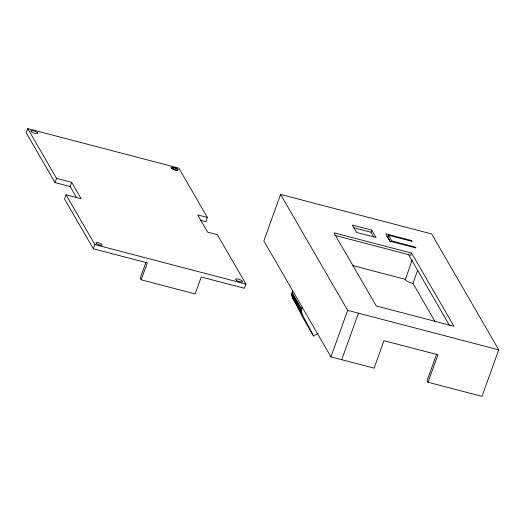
<?xml version="1.0" encoding="UTF-8"?>
<svg xmlns="http://www.w3.org/2000/svg" width="525" height="525" viewBox="0 0 525 525"><rect width="100%" height="100%" fill="white"/><g stroke="black" fill="none" stroke-linecap="round" stroke-linejoin="round"><path stroke-width="0.79" d="M318.006 333.559L313.464 335.974L303.949 319.528L292.458 297.439L291.828 294.413L292.628 290.679M313.464 335.974L301.973 313.884L301.357 310.223L302.144 307.125M200.642 220.323L205.872 221.694L207.395 217.462L178.848 168.131L27.773 128.638L26.25 132.864L55.033 182.608L70.147 186.552L76.486 197.518M55.033 182.608L56.556 178.375L27.773 128.638M56.556 178.375L71.663 182.326L81.185 198.772L66.071 194.821L64.555 199.047L93.338 248.791L147.295 262.894L141.205 279.812L195.162 293.915L201.246 277.003L244.414 288.291L245.936 284.058L217.383 234.727L207.677 232.188L197.682 214.928L207.395 217.462M70.147 186.552L71.663 182.326M93.338 248.791L94.861 244.565L66.071 194.821M173.467 169.037L173.88 167.462A3.741 1.03 19.8 0 0 172.029 168.656A3.741 1.03 19.8 0 0 178.008 170.218A3.741 1.03 19.8 0 0 173.88 167.462M146.068 262.021L140.254 278.165L141.205 279.812M280.586 194.434L263.845 240.942L330.934 356.869L374.095 368.15L383.992 340.666L437.948 354.775L428.052 382.259L482.009 396.362L498.75 349.853L431.662 233.927L280.586 194.434L347.675 310.36L498.75 349.853M373.734 236.952L371.004 232.247L371.766 230.134L352.341 225.054L356.626 232.45L376.051 237.53L371.766 230.134M330.934 356.869L347.675 310.36M341.723 359.684L358.47 313.176M388.428 235.187L391.762 240.942L415.498 247.15L415.977 247.971L390.075 241.198L385.796 233.802L411.692 240.568L412.171 241.395L388.428 235.187L387.667 237.3L390.259 241.776M411.626 253.116L453.974 326.287L376.274 305.97L333.933 232.798L411.626 253.116L410.865 255.229L334.753 235.331M435.113 321.668L412.952 283.369L411.902 283.139A5.841 1.608 19.8 0 1 405.313 279.674L412.138 260.078M412.952 283.369L417.651 270.296M436.721 353.896L427.101 380.612L428.052 382.259M353.916 227.778L371.004 232.247M386.603 236.322L388.172 236.736M352.203 265.433L405.221 279.3M94.861 244.565L245.936 284.058M408.273 254.179L449.584 325.566M292.018 292.523L301.534 308.963M291.907 293.147L301.422 309.592M291.841 293.783L301.357 310.223M291.828 294.413L301.343 310.853M291.861 295.037L301.376 311.483M291.939 295.66L301.455 312.099M292.064 296.264L301.58 312.71M292.235 296.861L301.75 313.307M292.458 297.439L301.973 313.884M31.749 131.978A3.741 1.03 19.8 0 0 37.728 133.54A3.741 1.03 19.8 0 0 33.593 130.784A3.741 1.03 19.8 0 0 31.749 131.978M236.473 280.33A3.741 1.03 19.8 0 0 242.458 281.892A3.741 1.03 19.8 0 0 238.324 279.142A3.741 1.03 19.8 0 0 236.473 280.33M96.784 243.81A3.275 0.899 19.8 0 0 102.014 245.175A3.275 0.899 19.8 0 0 98.398 242.767A3.275 0.899 19.8 0 0 96.784 243.81M172.357 168.669A3.275 0.899 19.8 0 0 177.588 170.041A3.275 0.899 19.8 0 0 173.972 167.626A3.275 0.899 19.8 0 0 172.357 168.669"/></g></svg>
